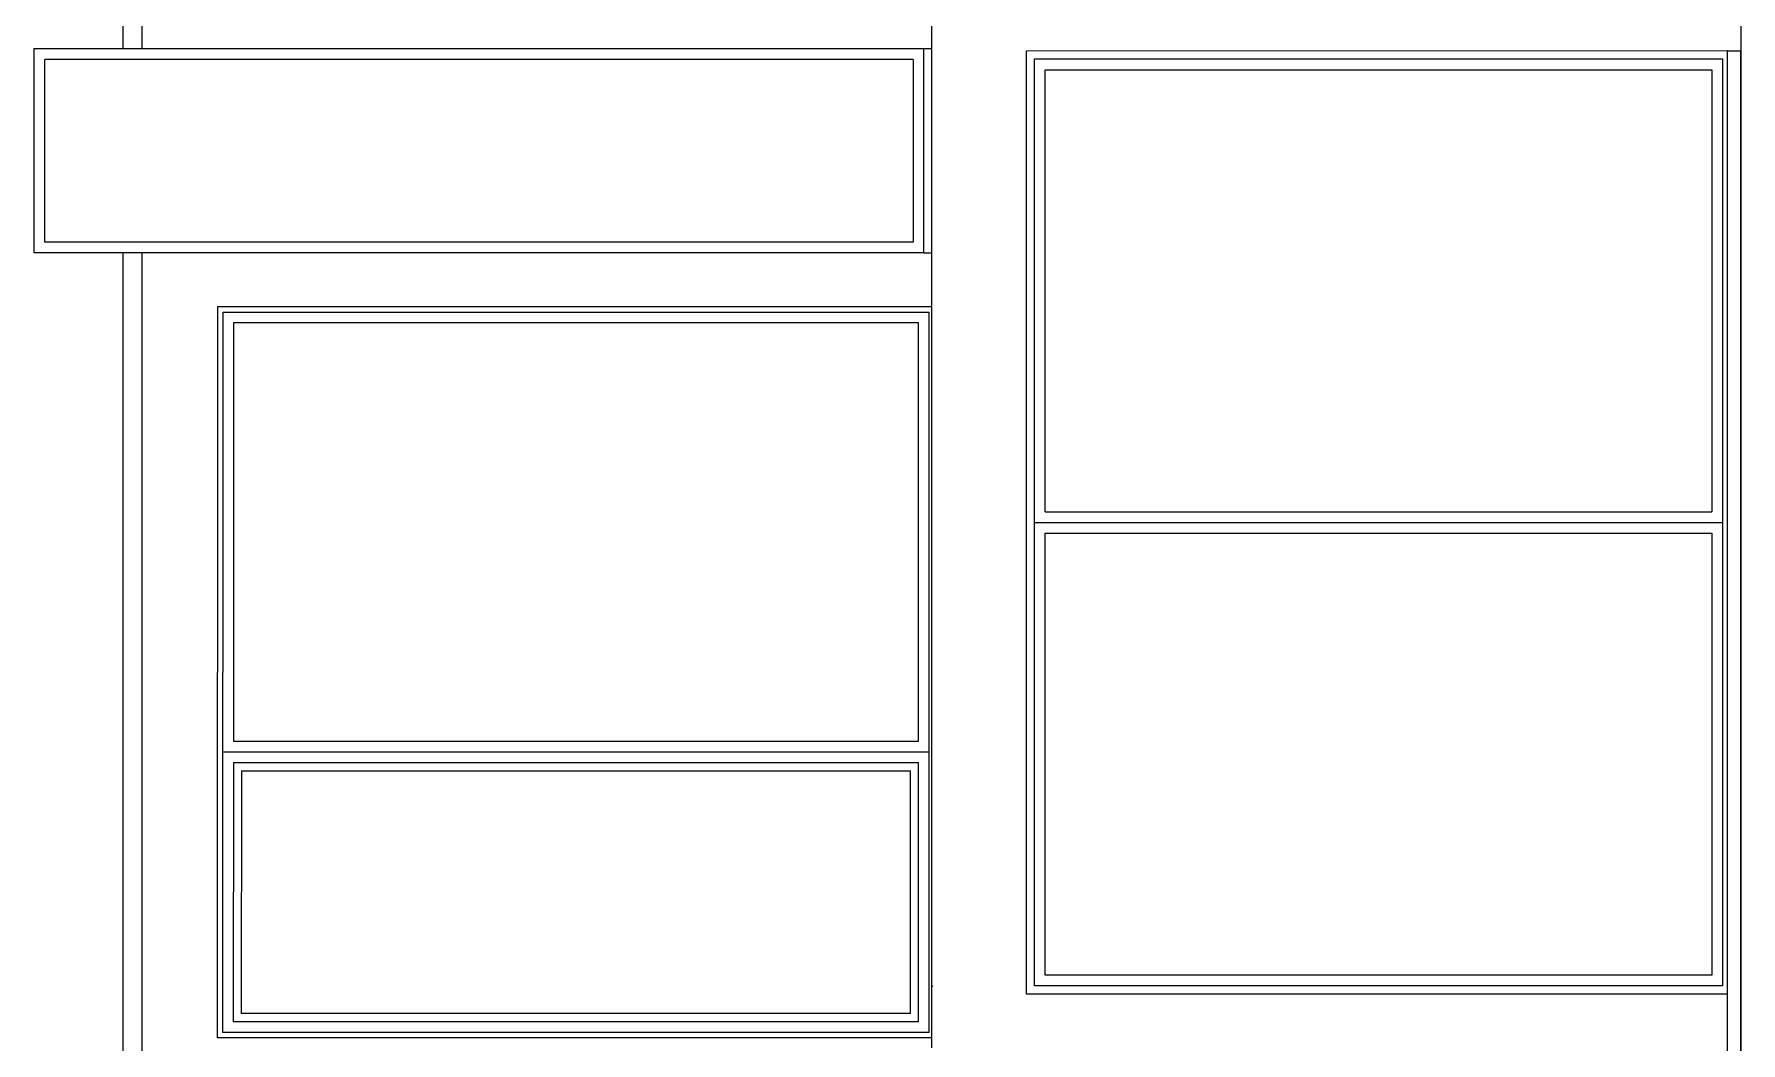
# Model space of a CAD drawing. Header units: millimetres. Extents: x 10227 to 13232, y 2 to 9351.
# Drawn here: x 11375 to 12008, y 1106 to 1480 of the extents above; entities that cross this region are included whole.
import ezdxf

# ---------------------------------------------------------------- set-up
doc = ezdxf.new("R2010")
doc.units = ezdxf.units.MM
for name, color, linetype in [('A-FLOOR-STRS', 3, 'Continuous'), ('A-FURN', 9, 'Continuous'), ('A-GLAZ-FULL', 4, 'Continuous'), ('A-WALL-FULL-EXTR', 1, 'Continuous'), ('RETINO', 20, 'Continuous')]:
    doc.layers.add(name, color=color, linetype=linetype)

msp = doc.modelspace()

# ---------------------------------------------------------------- linework, layer by layer
at = {"layer": 'A-FLOOR-STRS', "ltscale": 0.1}
for p, q in [((12003.18, 781.05), (12003.18, 1473.62)), ((12003.18, 1473.62), (12008.18, 1473.62)), ((12008.18, 781.05), (12008.18, 1473.62))]:
    msp.add_line(p, q, dxfattribs=at)
at = {"layer": 'A-FURN', "ltscale": 0.1}
msp.add_line((12008.18, 2723), (12008.18, 457.83), dxfattribs=at)
at = {"layer": 'A-GLAZ-FULL', "ltscale": 0.1}
for p, q in [((11375.18, 1398.76), (11375.18, 1474.49)), ((11375.18, 1474.49), (11705.18, 1474.49)), ((11379.18, 1402.76), (11379.18, 1470.49)), ((11701.18, 1470.49), (11379.18, 1470.49)), ((11701.18, 1470.49), (11701.18, 1402.76)), ((11705.18, 1398.76), (11705.18, 1474.49)), ((11746.18, 1126.98), (11746.18, 1470.63)), ((11746.18, 1470.63), (12001.45, 1470.63)), ((12001.45, 1126.98), (12001.45, 1470.63)), ((11750.18, 1466.63), (11997.45, 1466.63)), ((11750.18, 1302.8), (11750.18, 1466.63)), ((11997.45, 1466.63), (11997.45, 1302.8)), ((11701.18, 1402.76), (11379.18, 1402.76)), ((11705.18, 1398.76), (11375.18, 1398.76)), ((11445.18, 1376.76), (11445.02, 1109.77)), ((11445.18, 1376.76), (11707.18, 1376.76)), ((11707.18, 1109.77), (11707.18, 1376.76)), ((11449.18, 1372.76), (11449.09, 1217.77)), ((11703.18, 1372.76), (11449.18, 1372.76)), ((11703.18, 1217.77), (11703.18, 1372.76)), ((11746.18, 1298.8), (12001.45, 1298.8)), ((11750.18, 1302.8), (11997.45, 1302.8)), ((11750.18, 1130.98), (11750.18, 1294.8)), ((11750.18, 1294.8), (11997.45, 1294.8)), ((11997.45, 1294.8), (11997.45, 1130.98)), ((11449.09, 1217.77), (11703.18, 1217.77)), ((11445.08, 1213.77), (11707.18, 1213.77)), ((11449.08, 1209.77), (11449.03, 1113.77)), ((11449.08, 1209.77), (11703.18, 1209.77)), ((11703.18, 1113.77), (11703.18, 1209.77)), ((11452.08, 1206.77), (11452.03, 1116.78)), ((11452.08, 1206.77), (11700.18, 1206.77)), ((11700.18, 1116.78), (11700.18, 1206.77)), ((12001.45, 1126.98), (11746.18, 1126.98)), ((11997.45, 1130.98), (11750.18, 1130.98)), ((11700.18, 1116.78), (11452.03, 1116.78)), ((11707.18, 1109.77), (11445.02, 1109.77)), ((11449.03, 1113.77), (11703.18, 1113.77))]:
    msp.add_line(p, q, dxfattribs=at)
at = {"layer": 'A-WALL-FULL-EXTR', "ltscale": 0.1}
for p, q in [((11408.18, 1474.49), (11408.18, 2195.86)), ((11415.18, 2195.86), (11415.18, 1474.49)), ((11708.18, 1103.98), (11708.18, 1493.63)), ((11705.18, 1474.49), (11705.18, 1474.49)), ((11705.18, 1474.49), (11708.18, 1474.49)), ((11743.18, 1473.63), (12003.18, 1473.73)), ((11743.18, 1123.98), (11743.18, 1473.63)), ((11408.18, 896.87), (11408.18, 1398.76)), ((11415.18, 1398.75), (11415.18, 896.87)), ((11705.18, 1398.76), (11708.18, 1398.76)), ((11443.18, 1378.76), (11443.02, 1107.77)), ((11708.18, 1378.76), (11443.18, 1378.76)), ((11707.18, 1372.76), (11707.18, 1372.76)), ((11707.18, 1372.76), (11707.18, 1372.76)), ((12003.18, 1123.98), (11743.18, 1123.98)), ((11443.02, 1109.77), (11443.02, 1109.77)), ((11708.18, 1107.77), (11443.02, 1107.77)), ((11445.02, 1107.77), (11445.02, 1107.77)), ((11707.18, 1109.77), (11707.18, 1109.77)), ((11707.18, 1109.77), (11707.18, 1109.77))]:
    msp.add_line(p, q, dxfattribs=at)
at = {"layer": 'RETINO'}
msp.add_lwpolyline([(11708.18, 1126.96), (11708.37, 1126.68)], dxfattribs=at)

doc.saveas('drawing.dxf')
